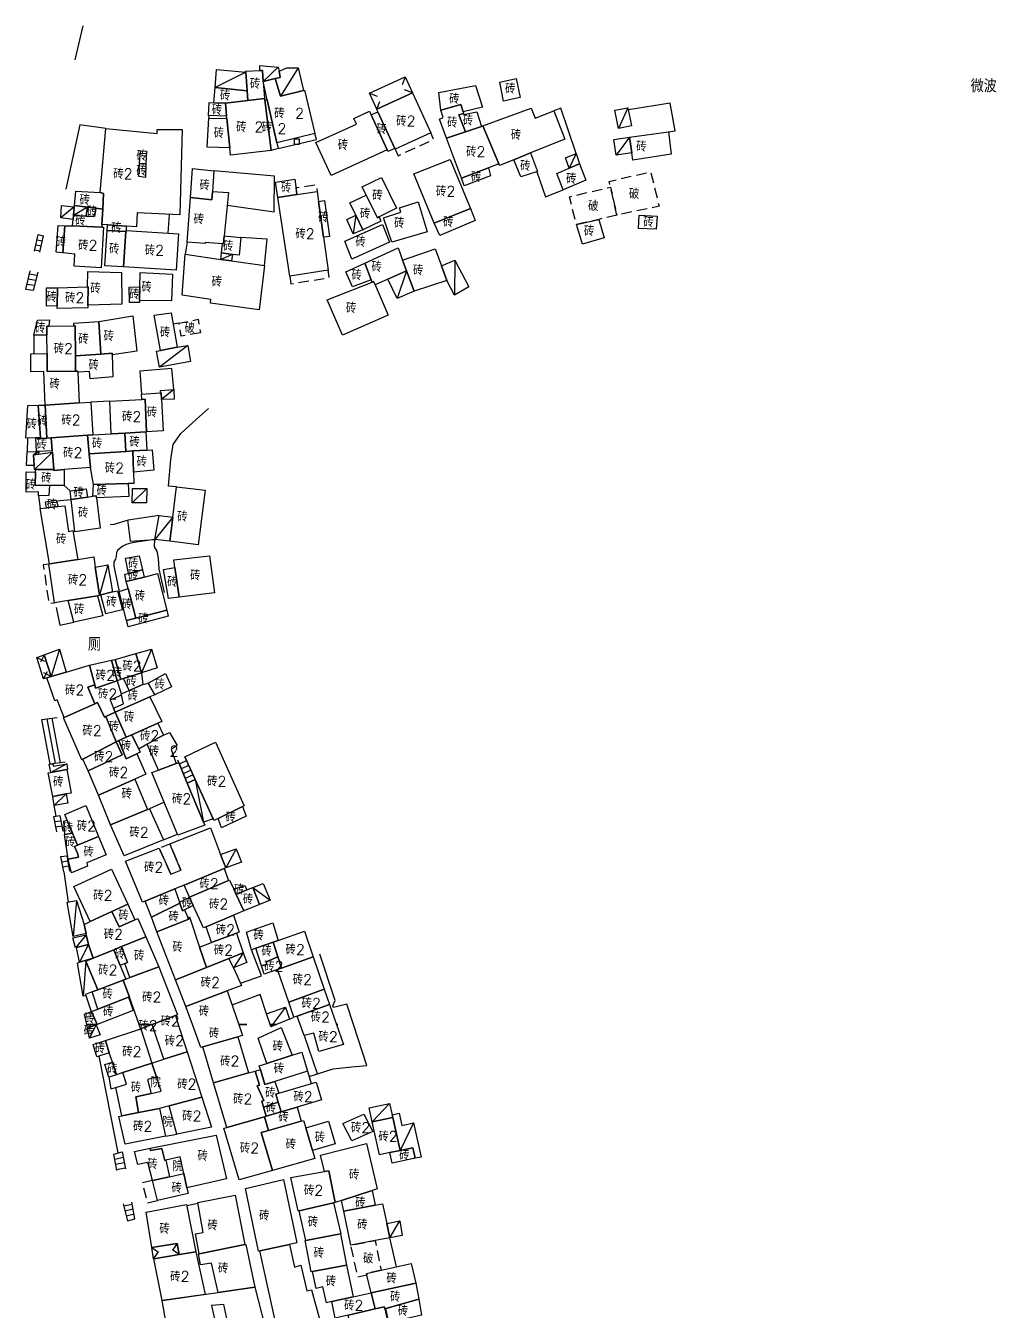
# Model space of a CAD drawing. Header units: millimetres. Extents: x 51 to 1261, y 60 to 1114.
# Drawn here: x 435.1 to 621.7, y 471.4 to 718.5 of the extents above; entities that cross this region are included whole.
import ezdxf

# ---------------------------------------------------------------- set-up
doc = ezdxf.new("R2010")
doc.units = ezdxf.units.MM
doc.linetypes.add('X5', pattern=[3, 2, -1])
doc.layers.add('JMD', color=6, linetype='Continuous')
doc.layers.get('0').off()
doc.styles.add('HZ', font='rs.shx', dxfattribs={"width": 0.8, "bigfont": 'hztxt.shx'})
doc.linetypes.add('443', pattern='A,9.4,[169,AAA.SHX,S=1,R=0,X=0,Y=0.15],0.6', length=10)

# ---------------------------------------------------------------- blocks, each defined once
blk = doc.blocks.new('gc291')
blk.add_lwpolyline([(-0.5, -0.5), (0.5, -0.5), (0.5, 0.5), (-0.5, 0.5), (-0.5, -0.5)])

msp = doc.modelspace()

# ---------------------------------------------------------------- linework, layer by layer
at = {"layer": 'JMD', "color": 6, "linetype": '443', "flags": 128}
for points in [[(444.6, 711.93), (446.12, 718.49)], [(540.94, 693.93), (538.01, 702.66), (536.63, 702.13)], [(558.68, 698.07), (560, 698.25), (559.04, 703.57), (550.99, 702.29)], [(450.5, 698.76), (445.5, 699.44), (442.8, 687.1)], [(470.28, 701.24), (470.29, 700.72)], [(473.87, 684.02), (482.9, 682.74), (482.93, 689.56), (471.28, 690.58)], [(533.36, 690.37), (535.06, 685.62), (538.46, 686.97)], [(462.66, 682.21), (462.44, 678.61)], [(480.99, 672.39), (481.52, 677.48), (476.47, 677.79)], [(466.12, 676.86), (465.75, 674.55)], [(464.57, 661.33), (463.45, 661.1)], [(436.66, 659.01), (436.68, 655.45)], [(463.57, 648.58), (463.17, 652.63), (457.03, 652.08), (457.38, 647.66)], [(451.26, 646.29), (447.61, 646.14)], [(464.13, 629.88), (462.59, 629.98), (462.99, 635.13), (463.43, 637.99), (464.94, 640.1), (467.96, 642.89), (470.27, 644.92)], [(435.46, 639.22), (435.4, 636.57)], [(437.58, 628.12), (437.91, 625.72)], [(442.51, 630.09), (443.63, 629.11)], [(441.03, 627.14), (443.83, 627.41)], [(460.79, 624.35), (454.82, 623.44), (452.05, 622.63), (451.37, 622.54)], [(454.67, 623.51), (455.2, 619.42), (459.96, 619.75)], [(459.96, 619.75), (456.36, 619.2), (455.31, 619.02), (454.41, 618.76), (453.75, 618.47), (453.24, 618.08), (452.78, 617.59), (452.56, 617.2), (452.47, 616.49), (452.34, 615.94), (452.05, 615.46), (452.05, 614.65), (452.27, 613.72), (453.05, 609.75)], [(461.78, 609.56), (460.74, 614.01), (460.61, 616.16), (460.35, 617.51), (459.84, 618.32), (459.96, 619.75)], [(440.99, 606.67), (441.67, 603.24), (444.36, 603.87)], [(440.94, 566.54), (440.57, 568.58)], [(461.59, 569.17), (458.92, 567.97)], [(461.58, 561.98), (464.29, 563.07)], [(443.82, 556.04), (443.54, 556)], [(442.41, 555.83), (443.24, 550.04)], [(480.42, 535.86), (478.53, 540.89)], [(498.12, 526.5), (496.83, 530.43), (494.32, 529.77), (494.17, 530.1), (494.58, 531.13), (491.68, 540.04)], [(476.42, 534.44), (480.42, 535.86)], [(481.43, 528.58), (480.16, 532.3), (474.73, 530.25)], [(485.81, 527.55), (486.69, 527.9)], [(489.59, 516.52), (494.25, 518), (497.8, 518.34), (500.72, 518.63), (498.12, 526.5)], [(489.59, 516.52), (494.25, 518), (497.8, 518.34), (500.72, 518.63), (498.12, 526.5)], [(488.63, 524.38), (491.12, 517.11)], [(452.85, 501.81), (449.22, 520.45)], [(489.28, 517.56), (489.99, 515.15)], [(451.09, 516.39), (451.5, 514.12), (452.42, 514.38)], [(461.99, 505.07), (464.14, 505.46)], [(468.23, 492.09), (466.1, 491.67)], [(506.39, 479.92), (505.13, 485.52)]]:
    msp.add_lwpolyline(points, dxfattribs=at)
at = {"layer": 'JMD', "color": 6, "linetype": 'Continuous', "flags": 128}
for points in [[(477.4, 709.55), (477.67, 705.98), (471.53, 706.59), (471.82, 710.1)], [(480.79, 707.75), (481.03, 704.49), (477.81, 704.11), (477.67, 705.98), (477.4, 709.55), (477.38, 709.77), (480.11, 709.88), (480.62, 709.9)], [(483.82, 709.74), (484.05, 708.55), (483.08, 708.31), (480.79, 707.75), (480.79, 707.75), (480.62, 709.9), (480.11, 709.88), (480.13, 710.86), (483.67, 710.52)], [(488.53, 706.04), (484.07, 704.94), (483.08, 708.31), (484.05, 708.55), (483.82, 709.74), (485.32, 710.36), (487.5, 710.36)], [(488.53, 706.04), (488.73, 706.09), (490.71, 697.79), (483.39, 695.98), (481.56, 704.27), (480.79, 707.75), (483.08, 708.31), (484.07, 704.94)], [(519.21, 701.92), (518.75, 703.36), (514.94, 702.28), (514.53, 705.66), (521.6, 706.99), (522.92, 702.86)], [(530.2, 704.69), (527.01, 704.01), (526.25, 707.63), (529.44, 708.31)], [(477.67, 705.98), (477.81, 704.11), (473.49, 703.6), (471.3, 703.69), (471.53, 706.59)], [(481.07, 704.21), (482.29, 694.5), (474.5, 693.58), (474.35, 695.03), (473.79, 700.63), (473.74, 701.09), (473.49, 703.6), (477.81, 704.11), (481.03, 704.49)], [(483.39, 695.98), (483.64, 694.86), (482.29, 694.5), (481.07, 704.21), (481.56, 704.27)], [(506.06, 694.9), (502.83, 701.94), (502.61, 702.43), (509.47, 705.57), (512.98, 697.92), (506.12, 694.78)], [(471.3, 703.69), (473.49, 703.6), (473.74, 701.09), (470.28, 701.24), (470.41, 703.73)], [(501.53, 701.35), (504.61, 694.63), (493.81, 689.68), (490.91, 696.02), (498.68, 699.58), (498.18, 700.67), (501.21, 702.06)], [(506.06, 694.9), (504.76, 694.3), (504.61, 694.63), (501.53, 701.35), (502.83, 701.94)], [(519.21, 701.92), (519.3, 701.64), (518.42, 701.36), (519.69, 698.1), (516.03, 696.88), (514.68, 700.54), (515.4, 700.85), (514.94, 702.28), (518.75, 703.36)], [(522.73, 699.12), (519.69, 698.1), (518.42, 701.36), (519.3, 701.64), (519.38, 701.39), (521.88, 701.94)], [(532.18, 694.04), (528.95, 692.73), (526.23, 691.63), (526.1, 691.94), (523.01, 699.22), (532.3, 702.61), (533.09, 700.72), (536.63, 702.13), (538.77, 696.71)], [(551.62, 699.21), (549.11, 698.71), (548.39, 702.23), (550.9, 702.73)], [(473.79, 700.63), (474.35, 695.03), (470.01, 695.17), (470.29, 700.72)], [(450.5, 698.76), (460.35, 697.74), (460.37, 698.53), (465.17, 698.55), (464.74, 682.11), (456.56, 682.52), (456.38, 679.85), (454.44, 679.97), (450.85, 680.19), (449.74, 680.26), (449.91, 683.22), (450.09, 686.26), (449.42, 686.41)], [(526.1, 691.94), (524.12, 691.19), (518.88, 689.21), (516.03, 696.88), (519.69, 698.1), (522.73, 699.12), (523, 699.21)], [(551.63, 694.04), (548.62, 693.62), (548.19, 696.63), (551.19, 697.04)], [(551.63, 694.04), (551.19, 697.04), (558.68, 698.07), (559.19, 693.8), (551.83, 692.62)], [(458.23, 691.93), (457.01, 691.97), (457.18, 694.42), (458.32, 694.38)], [(458.23, 691.93), (458.13, 689.33), (456.83, 689.49), (457.01, 691.97)], [(520.64, 683.37), (513.67, 680.55), (509.75, 689.99), (516.7, 692.76)], [(528.95, 692.73), (532.18, 694.04), (533.52, 690.47), (530.32, 689.46)], [(539.59, 691.08), (541.61, 691.94), (542.81, 688.83), (538.46, 686.97), (537.26, 690.09)], [(541.61, 691.94), (539.59, 691.08), (538.92, 693.07), (540.94, 693.93)], [(470.99, 686.64), (470.88, 685), (466.78, 685.46), (467.19, 691.05), (471.28, 690.58)], [(518.88, 689.21), (524.12, 691.19), (524.47, 689.6), (519.43, 687.73)], [(487.27, 686.03), (483.57, 685.45), (483.12, 688.4), (486.88, 688.99)], [(503.1, 681.72), (502.72, 681.53), (500.55, 685.91), (499.77, 687.49), (503.51, 689.31), (506.4, 683.4)], [(449.42, 686.41), (450.09, 686.26), (449.91, 683.22), (448.57, 683.39), (446.99, 683.58), (444.48, 683.9), (444.76, 686.66)], [(473.29, 678.1), (473.14, 676.57), (472.94, 676.59), (469.64, 676.82), (469.62, 676.62), (466.12, 676.86), (466.78, 685.46), (470.88, 685), (470.99, 686.64), (474.11, 686.41)], [(491.4, 684.72), (492.36, 677.84), (493.24, 671.53), (485.87, 670.36), (483.57, 685.45), (487.27, 686.03), (491.13, 686.65)], [(492.36, 677.84), (491.4, 684.72), (492.55, 684.87), (493.49, 677.99)], [(503.1, 681.72), (503.42, 680.92), (499.92, 679.27), (498.58, 682.07), (497.46, 684.43), (500.55, 685.91), (502.72, 681.53)], [(512.3, 678.88), (505.49, 676.87), (503.88, 681.54), (507.25, 682.67), (507.01, 683.5), (510.6, 684.63)], [(444.45, 683.66), (444.28, 682.01), (444.2, 681.23), (441.84, 681.56), (441.97, 683.91)], [(449.91, 683.22), (449.74, 680.26), (449.71, 679.76), (444.07, 679.99), (444.2, 681.23), (444.28, 682.01), (446.74, 681.9), (448.33, 681.82), (448.57, 683.39)], [(446.99, 683.58), (446.74, 681.9), (444.28, 682.01), (444.45, 683.66), (444.48, 683.9)], [(448.57, 683.39), (448.33, 681.82), (446.74, 681.9), (446.99, 683.58)], [(499.92, 679.27), (498.1, 678.48), (496.88, 681.21), (498.58, 682.07)], [(513.67, 680.55), (520.64, 683.37), (521.54, 681.03), (514.74, 678.15)], [(556.5, 681.91), (556.36, 679.4), (552.95, 679.53), (553.09, 682.04)], [(442.6, 680.05), (442.27, 674.81), (440.99, 674.95), (441.36, 680.1)], [(444.07, 679.99), (449.71, 679.76), (450.06, 679.74), (449.59, 671.96), (444.39, 672.24), (444.55, 674.58), (442.27, 674.81), (442.6, 680.05)], [(454.44, 679.97), (454.39, 679.15), (454.37, 678.92), (450.78, 679.14), (450.85, 680.19)], [(505.07, 676.88), (497.81, 673.64), (496.47, 677.05), (503.73, 680.29)], [(541.01, 680.25), (545.28, 681.26), (546.33, 677.69), (542.17, 676.5)], [(454.37, 678.92), (453.92, 672.11), (450.33, 672.32), (450.78, 679.14)], [(453.92, 672.11), (454.37, 678.92), (454.39, 679.15), (464.51, 678.47), (464.04, 671.49)], [(474.87, 674.53), (472.77, 674.8), (472.94, 676.59), (473.14, 676.57), (473.29, 678.1), (476.47, 677.79), (476.14, 674.38)], [(474.87, 674.53), (474.66, 673.29), (472.65, 673.57), (472.77, 674.8)], [(507.58, 673.42), (508.33, 671.39), (502.28, 668.66), (501.99, 669.3), (501.72, 669.19), (501.55, 669.62), (500.33, 672.83), (506.71, 675.76)], [(515.05, 672.32), (516.06, 669.51), (509.79, 667.46), (508.33, 671.39), (507.58, 673.42), (513.87, 675.6)], [(472.65, 673.57), (474.66, 673.29), (480.99, 672.39), (480, 663.88), (470.61, 665.18), (470.7, 665.84), (465.16, 666.7), (465.75, 674.55)], [(501.55, 669.62), (497.92, 668.27), (496.68, 671.16), (500.33, 672.83)], [(516.06, 669.51), (515.05, 672.32), (517.64, 673.41), (520.31, 668.27), (517.53, 666.68)], [(447.07, 664.79), (447.12, 668.28), (446.99, 668.28), (447.07, 671.23), (453.53, 671.07), (453.61, 664.95)], [(456.98, 665.7), (457.04, 668.3), (457.1, 671.03), (463.35, 670.72), (463.16, 665.61)], [(509.79, 667.46), (506.51, 666.08), (504.76, 669.78), (508.33, 671.39)], [(441.14, 664.64), (439.07, 664.58), (439.13, 668.08), (441.2, 668.13)], [(447.07, 664.79), (447.06, 664.28), (441.14, 664.13), (441.14, 664.64), (441.2, 668.13), (446.99, 668.28), (447.12, 668.28)], [(456.98, 665.7), (456.97, 665.31), (455.03, 665.27), (454.97, 668.21), (457.04, 668.3)], [(502.28, 668.66), (504.81, 662.88), (496.03, 658.99), (493.08, 665.82), (501.72, 669.19), (501.99, 669.3)], [(451.74, 655.22), (451.73, 655.53), (449.57, 655.38), (449.16, 661.64), (455.67, 662.72), (456.44, 655.93)], [(464.24, 656.67), (460.99, 656.09), (459.78, 662.85), (463.05, 663.33)], [(439.56, 660.75), (439.17, 660.75), (439.18, 658.99), (436.66, 659.01), (437.34, 661.87), (439.69, 661.96)], [(444.67, 655.03), (444.69, 652.1), (439.21, 652.04), (439.2, 655.5), (439.18, 658.99), (439.17, 660.75), (439.56, 660.75), (444.36, 660.81), (444.64, 660.81)], [(449.57, 655.38), (444.67, 655.03), (444.64, 660.81), (444.36, 660.81), (444.36, 661.3), (449.16, 661.64)], [(444.69, 652.1), (445.09, 652.1), (445.1, 651.88), (445.36, 645.99), (438.86, 645.53), (438.6, 652.02), (436.11, 651.97), (436.06, 655.44), (439.2, 655.5), (439.21, 652.04)], [(451.74, 655.22), (451.86, 651), (447.51, 650.63), (447.35, 652.03), (445.1, 651.88), (445.09, 652.1), (444.69, 652.1), (444.67, 655.03), (449.57, 655.38), (451.73, 655.53)], [(460.99, 656.09), (464.24, 656.67), (466.29, 657.04), (466.82, 653.96), (460.81, 652.88), (460.28, 655.96)], [(461.22, 646.64), (461.56, 640.62), (458.35, 640.44), (458.09, 646.71), (457.43, 646.67), (457.38, 647.66), (461.01, 647.91), (461.14, 647.92)], [(461.22, 646.64), (461.14, 647.92), (461.01, 647.91), (460.99, 648.36), (463.57, 648.58), (463.66, 646.72)], [(437.95, 639.3), (437.04, 639.27), (435.14, 639.21), (435.51, 645.48), (437.53, 645.53)], [(439.14, 639.22), (437.96, 639.14), (437.95, 639.3), (437.53, 645.53), (438.86, 645.53)], [(447.98, 639.85), (446.99, 639.78), (440.01, 639.29), (439.14, 639.22), (438.86, 645.53), (445.36, 645.99), (447.61, 646.14)], [(458.35, 640.44), (458.18, 640.43), (454.17, 640.18), (451.53, 640.02), (451.26, 646.29), (457.43, 646.67), (458.09, 646.71)], [(454.35, 636.66), (447.3, 636.2), (446.99, 639.78), (447.98, 639.85), (451.53, 640.02), (454.17, 640.18)], [(458.4, 636.92), (455.68, 636.75), (454.35, 636.66), (454.17, 640.18), (458.18, 640.43)], [(439.14, 639.22), (440.01, 639.29), (440.21, 636.76), (437.6, 636.66), (437.2, 636.64), (437.04, 639.27), (437.95, 639.3), (437.96, 639.14)], [(447.3, 636.2), (447.53, 633.59), (442.49, 633.17), (440.51, 633), (440.49, 633.16), (440.23, 636.51), (440.21, 636.76), (440.01, 639.29), (446.99, 639.78)], [(437.57, 636.12), (436.61, 635.98), (436.76, 633.96), (435.25, 633.96), (435.4, 636.57), (437.2, 636.64), (437.6, 636.66)], [(440.49, 633.16), (437.01, 633.16), (436.81, 633.16), (436.76, 633.96), (436.61, 635.98), (437.57, 636.12), (440.23, 636.51)], [(455.83, 632.68), (455.9, 630.5), (454.81, 630.47), (448.12, 630.27), (447.53, 633.59), (447.3, 636.2), (454.35, 636.66), (455.68, 636.75)], [(455.83, 632.68), (455.68, 636.75), (458.4, 636.92), (459.45, 636.99), (459.71, 633.08)], [(436.99, 632.7), (436.92, 630.17), (439.65, 630.13), (439.57, 628.21), (437.58, 628.12), (437.58, 628.88), (435.17, 628.83), (435.16, 632.75)], [(439.65, 630.13), (436.92, 630.17), (436.99, 632.7), (437.01, 633.16), (440.49, 633.16), (440.51, 633), (442.49, 633.17), (442.51, 630.09)], [(448.73, 627.76), (448.68, 628.14), (448.03, 628.04), (448.12, 630.27), (454.81, 630.47), (454.91, 628.02)], [(447.01, 627.89), (443.83, 627.41), (443.63, 629.11), (446.72, 629.44)], [(448.73, 627.76), (449.43, 621.92), (444.58, 621.18), (443.83, 627.41), (447.01, 627.89), (448.03, 628.04), (448.68, 628.14)], [(458.32, 626.79), (455.55, 626.79), (455.62, 629.54), (458.39, 629.54)], [(462.79, 619.4), (463.38, 624.05), (464.13, 629.88), (469.6, 629.19), (468.25, 618.71)], [(445.14, 615.89), (439.7, 615.04), (437.91, 625.72), (439.11, 625.84), (441.37, 626.08), (442.6, 626.21), (443.33, 621.26), (444.19, 621.44)], [(441.37, 626.08), (439.11, 625.84), (438.94, 627), (440.97, 627.29)], [(463.38, 624.05), (462.79, 619.4), (459.96, 619.75), (460.79, 624.35)], [(448.48, 614.43), (449.27, 609.03), (449.28, 608.94), (448.89, 608.88), (443.29, 607.99), (440.64, 607.58), (439.57, 615.01), (439.7, 615.04), (445.14, 615.89), (448.2, 616.37)], [(457.55, 613.9), (454.88, 613.22), (454.27, 616.12), (456.94, 616.58)], [(464.58, 608.62), (463.77, 614.32), (463.56, 615.79), (470.42, 616.58), (471.43, 609.47)], [(451.8, 609.66), (449.54, 609.1), (449.27, 609.03), (448.48, 614.43), (450.91, 614.86)], [(457.85, 612.51), (454.45, 611.65), (454.16, 613.04), (454.88, 613.22), (457.55, 613.9)], [(462.23, 606.15), (456.26, 604.63), (454.79, 610.34), (454.45, 611.65), (457.85, 612.51), (460.44, 613.17)], [(464.58, 608.62), (462.58, 608.37), (461.62, 613.96), (463.77, 614.32)], [(443.29, 607.99), (448.89, 608.88), (449.93, 605.07), (444.36, 603.87)], [(449.54, 609.1), (451.8, 609.66), (452.76, 609.89), (453.7, 606.22), (450.49, 605.43)], [(456.26, 604.63), (454.5, 604.19), (453.05, 609.75), (454.79, 610.34)], [(454.5, 604.19), (456.26, 604.63), (462.23, 606.15), (462.5, 605), (454.83, 602.93)], [(442.89, 594.23), (439.99, 593.37), (438.67, 597.58), (441.61, 598.62)], [(457.37, 594.1), (456.29, 597.8), (459.28, 598.63), (460.38, 595.05)], [(448.37, 591.8), (447.08, 591.37), (448.37, 588.13), (442.51, 585.5), (441.15, 588.89), (440.71, 588.72), (439.16, 593.13), (439.99, 593.37), (442.89, 594.23), (447.38, 595.56)], [(452.69, 592.56), (448.53, 591.17), (448.37, 591.8), (447.38, 595.56), (451.58, 596.53)], [(453.42, 592.84), (452.69, 592.56), (451.58, 596.53), (452.3, 596.69)], [(457.37, 594.1), (453.92, 593), (453.42, 592.84), (452.3, 596.69), (456.29, 597.8)], [(457.6, 591.84), (454.97, 590.73), (453.92, 593), (457.37, 594.1)], [(459.94, 589.87), (458.62, 592.13), (461.99, 593.96), (463.16, 591.38)], [(453.43, 590.08), (453.52, 589.78), (451.32, 588.85), (452, 587.28), (452.31, 586.57), (450.54, 585.7), (450.27, 585.56), (448.91, 588.37), (448.37, 588.13), (447.08, 591.37), (448.37, 591.8), (448.53, 591.17), (452.69, 592.56)], [(459.94, 589.87), (458.99, 589.46), (452.31, 586.57), (452, 587.28), (453.91, 588.12), (453.52, 589.78), (453.43, 590.08), (454.97, 590.73), (457.6, 591.84), (458.62, 592.13)], [(450.54, 585.7), (452.49, 580.86), (446.1, 577.5), (445.9, 577.39), (442.4, 585.45), (442.51, 585.5), (448.37, 588.13), (448.91, 588.37), (450.27, 585.56)], [(460.5, 584.42), (455.49, 582.2), (454.43, 581.73), (452.31, 586.57), (458.99, 589.46), (461.28, 584.76)], [(454.43, 581.73), (453, 581.1), (452.49, 580.86), (450.54, 585.7), (452.31, 586.57)], [(461.58, 582.09), (461.07, 581.87), (458.47, 580.37), (456.85, 579.44), (455.49, 582.2), (460.5, 584.42)], [(447.14, 575.24), (446.1, 577.5), (452.49, 580.86), (453.68, 578.32)], [(456.45, 578.55), (458.21, 574.61), (456.09, 573.68), (449.07, 570.56), (447.14, 575.24), (453.68, 578.32), (452.49, 580.86), (453, 581.1), (454.41, 577.6)], [(456.85, 579.44), (457.14, 578.87), (456.45, 578.55), (454.41, 577.6), (453, 581.1), (454.43, 581.73), (455.49, 582.2)], [(464.02, 576.66), (460.63, 575.42), (458.47, 580.37), (461.07, 581.87), (461.58, 582.09), (462.77, 582.61), (464.22, 580.13), (463.06, 579.34)], [(476.82, 568.41), (472.08, 566.12), (471.27, 565.74), (471.15, 566.01), (467.71, 573.59), (465.73, 577.97), (471.59, 580.79), (477.13, 568.55)], [(442.98, 575.52), (439.92, 574.96), (439.63, 576.52), (440.35, 576.61), (440.46, 576.17), (443.04, 576.61), (443.17, 575.55)], [(466.17, 572.89), (469.28, 565.38), (469.52, 564.81), (464.35, 562.92), (459.36, 574.96), (460.63, 575.42), (464.02, 576.66), (464.52, 576.85)], [(442.91, 570.83), (440.3, 570.36), (439.45, 574.88), (439.92, 574.96), (442.98, 575.52), (443.83, 571)], [(458.51, 567.81), (451.4, 564.89), (449.07, 570.56), (456.09, 573.68)], [(471.15, 566.01), (469.28, 565.38), (466.17, 572.89), (467.71, 573.59)], [(440.3, 570.36), (442.91, 570.83), (443.18, 569.05), (440.57, 568.58)], [(449.09, 562.66), (445.05, 560.98), (444.09, 563.3), (443.06, 565.8), (442.61, 566.9), (446.65, 568.58)], [(472.08, 566.12), (476.82, 568.41), (477.5, 566.57), (472.75, 564.29)], [(451.4, 564.89), (458.51, 567.81), (458.92, 567.97), (461.57, 562.01), (454.06, 558.93)], [(444.09, 563.3), (442.63, 563.02), (442.44, 565.57), (443.06, 565.8)], [(472.57, 559.19), (473.57, 556.59), (473.27, 556.47), (465.58, 553.31), (463.75, 552.56), (458.07, 550.23), (457.58, 550.02), (454.3, 557.89), (460.77, 560.43), (463.02, 555.42), (464.92, 556.17), (462.82, 561.24), (470.62, 564.3)], [(445.05, 560.98), (444.49, 560.75), (445.08, 559.41), (445.26, 558.66), (443.25, 558.27), (442.53, 563), (442.63, 563.02), (444.09, 563.3)], [(443.25, 558.27), (445.26, 558.66), (445.08, 559.41), (444.49, 560.75), (445.05, 560.98), (449.09, 562.66), (450.56, 559.11), (446.83, 557.6), (447, 556.92), (443.92, 555.68)], [(473.57, 556.59), (472.57, 559.19), (475.57, 560.28), (476.57, 557.68)], [(454.71, 549.63), (451.66, 548.22), (447.49, 546.31), (444.37, 553.02), (451.59, 556.36)], [(474.12, 554.16), (466.57, 550.96), (465.58, 553.31), (473.27, 556.47)], [(475.1, 552.49), (475.55, 551.52), (477.02, 548.34), (475.07, 547.51), (469.81, 545.28), (469.3, 545.07), (467.31, 549.36), (466.58, 550.94), (466.57, 550.96), (474.12, 554.16), (474.29, 554.24)], [(480.07, 549.6), (478.76, 552.84), (480.78, 553.64), (482.09, 550.39)], [(464.66, 550), (464.72, 549.82), (459.27, 547.12), (458.07, 550.23), (463.75, 552.56)], [(477.62, 552.37), (475.55, 551.52), (475.1, 552.49), (477.23, 553.23)], [(480.07, 549.6), (477.02, 548.34), (475.55, 551.52), (477.62, 552.37), (478.76, 552.84)], [(446.33, 545.73), (446.72, 543.98), (444.22, 543.45), (443.07, 550.01), (444.85, 550.36)], [(456.1, 546.65), (453.05, 545.3), (451.66, 548.22), (454.71, 549.63)], [(465.65, 548.57), (466.31, 547.09), (466.45, 546.78), (460.34, 544.35), (459.27, 547.12), (464.72, 549.82), (465.24, 548.37)], [(467.31, 549.36), (465.65, 548.57), (465.24, 548.37), (464.72, 549.82), (464.66, 550), (466.58, 550.94)], [(456.1, 546.65), (456.66, 546.9), (458.19, 543.38), (453.51, 541.47), (452.03, 540.86), (448.09, 539.25), (447.18, 541.86), (446.76, 543.77), (446.72, 543.98), (446.33, 545.73), (447.49, 546.31), (451.66, 548.22), (453.05, 545.3)], [(468.55, 541.4), (469.85, 537.48), (463.91, 535.1), (460.34, 544.35), (466.45, 546.78), (466.31, 547.09), (466.62, 547.23)], [(475.61, 544.05), (470.85, 542.26), (469.81, 545.28), (475.07, 547.51), (476.18, 544.26)], [(447.18, 541.86), (444.85, 541.32), (444.65, 541.27), (444.17, 543.17), (446.76, 543.77)], [(476.94, 540.31), (474.18, 539.21), (469.85, 537.48), (468.55, 541.4), (470.85, 542.26), (475.61, 544.05)], [(483.63, 542.68), (482.66, 542.34), (479.37, 541.18), (478.53, 540.89), (477.53, 544.27), (482.63, 546.06)], [(490.35, 539.52), (484.3, 537.36), (483.6, 539.5), (482.66, 542.34), (483.63, 542.68), (488.72, 544.47)], [(448.09, 539.25), (445.47, 538.48), (444.85, 541.32), (447.18, 541.86)], [(454.15, 538.21), (453.27, 537.82), (452.03, 540.86), (453.51, 541.47), (454.65, 538.43)], [(460.69, 537.62), (455.13, 535.51), (454.15, 538.21), (454.65, 538.43), (453.51, 541.47), (458.19, 543.38)], [(483.6, 539.5), (481.35, 538.57), (481.5, 538.12), (480.45, 537.76), (479.37, 541.18), (482.66, 542.34)], [(448.94, 533.15), (447.91, 532.76), (446.6, 532.26), (446.69, 531.99), (446.15, 531.94), (445.05, 538.28), (445.47, 538.48), (448.09, 539.25), (446.66, 538.67)], [(453.27, 537.82), (454.34, 535.2), (453.86, 535.02), (448.94, 533.15), (446.66, 538.67), (448.09, 539.25), (452.03, 540.86)], [(475.04, 537.38), (476.62, 534.02), (473.83, 532.97), (465.88, 529.98), (463.91, 535.1), (469.85, 537.48), (474.18, 539.21)], [(475.04, 537.38), (474.18, 539.21), (476.94, 540.31), (477.62, 538.41)], [(484.3, 537.36), (483.52, 537.08), (480.95, 536.17), (480.45, 537.76), (481.5, 538.12), (481.35, 538.57), (483.6, 539.5)], [(492.52, 533.27), (485.68, 530.83), (483.52, 537.08), (484.3, 537.36), (490.35, 539.52)], [(463.88, 528.23), (459.41, 526.5), (456.95, 526.5), (455.04, 531.79), (453.86, 535.02), (454.34, 535.2), (455.13, 535.51), (460.69, 537.62), (464.31, 528.39)], [(455.04, 531.79), (454.89, 531.74), (448.99, 529.48), (447.91, 532.76), (448.94, 533.15), (453.86, 535.02)], [(448.83, 526.51), (447.74, 529.01), (448.99, 529.48), (454.89, 531.74), (455.74, 529.23)], [(475.9, 524.13), (469.17, 522.21), (468.79, 522.1), (467.17, 526.5), (465.88, 529.98), (473.83, 532.97), (476.08, 526.5), (477.62, 526.5), (476.08, 526.5), (476.81, 524.39)], [(493.54, 530.34), (487.33, 528.13), (486.69, 527.9), (485.68, 530.83), (492.52, 533.27)], [(448.83, 526.51), (448.79, 526.5), (446.83, 526.5), (446.41, 528.5), (447.74, 529.01)], [(483.35, 526.5), (482.09, 526.5), (481.43, 528.58), (485.08, 529.83), (485.81, 527.55)], [(487.33, 528.13), (493.54, 530.34), (494.89, 526.5), (495.14, 526.5), (494.89, 526.5), (496.23, 522.66), (491.44, 521.34), (490.51, 524.86), (488.62, 524.38), (487.89, 526.5)], [(448.79, 526.5), (448.67, 526.45), (446.98, 525.81), (446.83, 526.5)], [(446.98, 525.81), (448.67, 526.45), (449.41, 524.52), (447.39, 523.91)], [(457.26, 525.66), (456.95, 526.5), (459.41, 526.5)], [(466.13, 521.26), (461.68, 519.82), (459.41, 526.5), (463.88, 528.23), (464.44, 526.5), (464.56, 526.5), (464.44, 526.5), (466.13, 521.26)], [(482.09, 526.5), (483.35, 526.5), (482.24, 526.03)], [(459.38, 519.08), (453.76, 517.26), (452.54, 516.86), (451.77, 519.27), (451.18, 521.08), (450.42, 523.45), (457.26, 525.66)], [(477.95, 517.19), (471.22, 515.27), (469.17, 522.21), (475.9, 524.13)], [(486.37, 520.59), (481.44, 519.03), (479.82, 523.91), (484.22, 525.9)], [(451.18, 521.08), (448.81, 520.31), (448.05, 522.68), (450.42, 523.45)], [(452.54, 516.86), (451.09, 516.39), (450.32, 518.8), (451.77, 519.27)], [(460.24, 516.39), (458.55, 515.94), (459.22, 513.25), (456.27, 512.6), (456.79, 509.58), (453.6, 508.94), (452.42, 514.38), (454.47, 515.06), (453.76, 517.26), (459.38, 519.08)], [(468.95, 512.51), (462.69, 510.88), (460.8, 510.38), (456.79, 509.58), (456.27, 512.6), (459.22, 513.25), (461.12, 513.67), (460.24, 516.39), (459.38, 519.08), (461.68, 519.82), (466.13, 521.26)], [(483.01, 515.57), (481.1, 514.96), (480.22, 517.83), (479.99, 518.56), (481.44, 519.03), (486.37, 520.59), (488.17, 521.17), (489.28, 517.56)], [(480.84, 510.61), (481.35, 508.88), (480.99, 508.78), (473.75, 506.72), (471.22, 515.27), (477.95, 517.19), (479.25, 517.56), (480.06, 514.84), (479.63, 514.72), (480.92, 511.93), (480.49, 511.8)], [(483.01, 515.57), (483.79, 513.31), (483.19, 513.13), (483.68, 511.57), (480.84, 510.61), (480.49, 511.8), (480.92, 511.93), (479.63, 514.72), (480.06, 514.84), (479.25, 517.56), (480.22, 517.83), (481.1, 514.96)], [(487.28, 510.64), (484.25, 509.75), (483.68, 511.57), (483.19, 513.13), (483.79, 513.31), (490.94, 515.43), (492, 512.04)], [(462.69, 510.88), (468.95, 512.51), (470.8, 506.77), (464.14, 505.46)], [(484.25, 509.75), (481.35, 508.88), (480.84, 510.61), (483.68, 511.57)], [(453.6, 508.94), (456.79, 509.58), (460.8, 510.38), (461.99, 505.07), (454.2, 503.51), (453.02, 508.82)], [(488.08, 507.95), (481.77, 506.15), (480.99, 508.78), (481.35, 508.88), (484.25, 509.75), (487.28, 510.64)], [(501.85, 505.96), (497.83, 504.12), (496.11, 507.46), (500.13, 509.3)], [(505.56, 509.17), (505.68, 508.64), (501.72, 507.82), (501.12, 510.52), (505.08, 511.34)], [(509.97, 500.79), (509.53, 502.8), (507.09, 502.3), (505.68, 508.64), (505.56, 509.17), (506.91, 509.45), (507.43, 507.12), (509.69, 507.59), (511.15, 501.03)], [(481.77, 506.15), (480.4, 505.76), (482.56, 498.44), (476.16, 496.64), (473.23, 506.57), (473.75, 506.72), (480.99, 508.78)], [(488.95, 506.64), (490.23, 502.29), (490.69, 500.76), (482.56, 498.44), (480.4, 505.76), (481.77, 506.15), (488.08, 507.95), (488.53, 508.08)], [(490.23, 502.29), (488.95, 506.64), (493.35, 507.9), (494.63, 503.54)], [(507.09, 502.3), (505.09, 501.88), (503.13, 501.48), (501.72, 507.82), (505.68, 508.64)], [(466.09, 495.11), (465.5, 497.86), (464.81, 501.04), (462.07, 500.43), (461.83, 500.37), (461.26, 502.69), (459.13, 502.29), (459.05, 502.72), (471.72, 505.24), (473.71, 496.83)], [(462.07, 500.43), (462.76, 497.24), (459.48, 496.51), (458.56, 500), (456.66, 499.57), (456.02, 502.12), (459.05, 502.72), (459.13, 502.29), (461.26, 502.69), (461.83, 500.37)], [(501.7, 494.61), (495.81, 492.7), (494.61, 492.31), (493.4, 498.4), (492.59, 498.25), (491.81, 501.4), (500.65, 503.62), (502.68, 494.93)], [(509.97, 500.79), (505.54, 499.87), (505.09, 501.88), (507.09, 502.3), (509.53, 502.8)], [(466.09, 495.11), (466.33, 494.01), (460.44, 492.68), (459.48, 496.51), (462.76, 497.24), (465.5, 497.86)], [(485.85, 484.21), (480.13, 483.02), (479.89, 482.97), (477.39, 495.01), (484.69, 496.74), (487.26, 484.51)], [(494.61, 492.31), (494.31, 492.24), (487.66, 490.72), (487.48, 490.68), (486.07, 497.07), (492.59, 498.25), (493.4, 498.4)], [(502.31, 491.76), (496.26, 490.6), (495.81, 492.7), (501.7, 494.61)], [(467.81, 482.79), (464.63, 482.28), (464.22, 484.44), (459.35, 483.66), (458.25, 490.43), (466.05, 491.91)], [(477.22, 484.21), (468.46, 482.43), (467.73, 486.28), (469.23, 486.54), (468.19, 492.32), (475.35, 493.73)], [(495.66, 486.25), (488.96, 485), (487.66, 490.72), (494.31, 492.24), (495.68, 486.26)], [(504.54, 488.28), (505.13, 485.52), (502.31, 484.98), (497.65, 484.08), (496.26, 490.6), (502.31, 491.76), (503.74, 492.04)], [(505.13, 485.52), (504.54, 488.28), (507.03, 488.75), (507.52, 485.98)], [(496.78, 480.26), (490.26, 479.05), (489.97, 478.99), (488.85, 484.98), (488.96, 485), (495.66, 486.25)], [(461.35, 473.43), (459.75, 481.49), (464.63, 482.28), (467.81, 482.79), (469.58, 474.64)], [(479.14, 476.04), (472.11, 475.01), (470.85, 480.66), (468.7, 480.33), (468.34, 482.4), (468.46, 482.43), (477.22, 484.21), (477.45, 484.25)], [(491.71, 469.41), (492.36, 467.07), (496.2, 467.91), (496.73, 465.22), (495.47, 464.91), (492.94, 464.28), (493.97, 459.63), (495.17, 456.22), (487.65, 452.54), (485.85, 457.09), (480.13, 483.02), (485.85, 484.21), (486.76, 479.86), (487.98, 480.22), (489.13, 475.29), (490.03, 475.51)], [(498.08, 474.17), (493.94, 473.26), (492.97, 473.04), (492.22, 476.11), (490.97, 475.79), (490.26, 479.05), (496.78, 480.26)], [(510.12, 476.81), (501.54, 474.93), (500.73, 478.32), (500.65, 478.66), (503.44, 479.27), (509.24, 480.54)], [(502.27, 471.85), (497.13, 470.66), (495.72, 470.34), (494.64, 470.09), (493.94, 473.26), (498.08, 474.17), (501.54, 474.93)], [(510.67, 473.71), (504.33, 471.89), (504.14, 471.83), (504.04, 472.26), (502.27, 471.85), (501.54, 474.93), (510.12, 476.81)], [(504.14, 471.83), (506.07, 463.24), (499.25, 461.21), (497.13, 470.66), (502.27, 471.85), (504.04, 472.26)], [(511.22, 470.61), (507.28, 469.72), (504.94, 469.19), (504.33, 471.89), (510.67, 473.71)]]:
    msp.add_lwpolyline(points, close=True, dxfattribs=at)
at = {"layer": 'JMD', "color": 6}
for points in [[(477.4, 709.55), (471.53, 706.59)], [(483.67, 710.52), (480.79, 707.75)], [(487.5, 710.36), (484.07, 704.94)], [(550.9, 702.73), (549.11, 698.71)], [(483.39, 695.98), (483.64, 694.86), (490.99, 696.63), (490.71, 697.79)], [(551.19, 697.04), (548.62, 693.62)], [(540.94, 693.93), (539.59, 691.08)], [(444.45, 683.66), (441.84, 681.56)], [(446.99, 683.58), (444.28, 682.01)], [(498.58, 682.07), (498.1, 678.48)], [(474.87, 674.53), (472.65, 673.57)], [(517.64, 673.41), (517.53, 666.68)], [(508.33, 671.39), (506.51, 666.08)], [(466.29, 657.04), (460.81, 652.88)], [(463.57, 648.58), (461.22, 646.64)], [(437.6, 636.66), (436.61, 635.98)], [(440.23, 636.51), (436.81, 633.16)], [(458.39, 629.54), (455.55, 626.79)], [(463.38, 624.05), (459.96, 619.75)], [(450.91, 614.86), (449.27, 609.03)], [(441.61, 598.62), (439.99, 593.37)], [(459.28, 598.63), (457.37, 594.1)], [(443.04, 576.61), (439.92, 574.96)], [(467.71, 573.59), (469.28, 565.38)], [(442.91, 570.83), (440.57, 568.58)], [(475.57, 560.28), (473.57, 556.59)], [(478.76, 552.84), (482.09, 550.39)], [(444.85, 550.36), (444.22, 543.45)], [(446.76, 543.77), (444.65, 541.27)], [(447.18, 541.86), (445.47, 538.48)], [(476.94, 540.31), (475.04, 537.38)], [(446.66, 538.67), (446.15, 531.94)], [(447.91, 532.76), (446.6, 532.26), (447.68, 528.98), (448.99, 529.48)], [(485.08, 529.83), (482.59, 526.5)], [(485.08, 529.83), (482.59, 526.5)], [(448.67, 526.45), (447.39, 523.91)], [(482.59, 526.5), (482.24, 526.03)], [(501.72, 507.82), (505.08, 511.34)], [(509.69, 507.59), (507.09, 502.3)], [(505.13, 485.52), (507.03, 488.75)]]:
    msp.add_lwpolyline(points, dxfattribs=at)
at = {"layer": 'JMD', "color": 6, "linetype": 'Continuous', "flags": 128}
for points in [[(509.47, 705.57), (502.61, 702.43), (501.21, 705.49), (508.07, 708.63), (509.47, 705.57)], [(508.07, 708.63), (507.52, 707.13)], [(501.21, 705.49), (502.71, 704.93)], [(509.47, 705.57), (507.97, 706.13)], [(502.61, 702.43), (503.17, 703.93)], [(436.82, 675.16), (437.53, 678.33)], [(437.31, 677.35), (438.26, 677.14)], [(437.53, 678.33), (438.48, 678.11)], [(438.48, 678.11), (437.78, 674.95)], [(436.88, 675.4), (437.83, 675.19)], [(437.09, 676.37), (438.05, 676.16)], [(435.1, 667.8), (435.93, 671.37)], [(437.01, 669.52), (435.55, 669.75)], [(437.26, 670.49), (435.78, 670.72)], [(437.43, 671.14), (436.51, 667.58)], [(436.51, 667.58), (435.1, 667.8)], [(436.76, 668.55), (435.33, 668.77)], [(439.99, 593.37), (439.16, 593.13), (438.55, 592.95), (437.26, 597.08), (438.67, 597.58), (439.99, 593.37)], [(437.26, 597.08), (438.69, 596.37)], [(438.67, 597.58), (437.96, 596.15)], [(438.55, 592.95), (439.3, 594.36)], [(439.99, 593.37), (438.58, 594.13)], [(438.21, 585.15), (441.12, 585.52)], [(439.81, 576.55), (438.21, 585.15)], [(440.81, 576.67), (439.21, 585.28)], [(441.8, 576.8), (440.22, 585.41)], [(442.68, 576.91), (439.81, 576.55)], [(466.17, 572.89), (464.34, 577.3)], [(466.06, 577.24), (464.64, 576.56)], [(466.47, 576.32), (465.02, 575.64)], [(465.73, 577.97), (467.71, 573.59)], [(466.89, 575.41), (465.4, 574.72)], [(467.3, 574.5), (465.78, 573.81)], [(467.71, 573.59), (466.17, 572.89)], [(440.54, 566.48), (441.68, 566.65)], [(441.09, 563.53), (440.54, 566.48)], [(441.68, 566.65), (442.23, 563.7)], [(440.73, 565.5), (441.86, 565.67)], [(440.91, 564.52), (442.04, 564.68)], [(441.86, 558.78), (442.99, 558.95)], [(442.41, 555.83), (441.86, 558.78)], [(442.99, 558.95), (443.54, 556)], [(442.04, 557.8), (443.17, 557.97)], [(442.23, 556.82), (443.36, 556.99)], [(452.03, 501.6), (453.67, 502.01)], [(453.67, 502.01), (454.29, 498.79)], [(452.62, 498.47), (452.03, 501.6)], [(452.22, 500.62), (453.87, 501)], [(452.4, 499.64), (454.06, 499.99)], [(452.58, 498.66), (454.25, 498.98)], [(453.85, 492.03), (454.66, 488.75)], [(453.94, 491.66), (455.58, 491.99)], [(456.11, 489.18), (455.51, 492.35)], [(454.18, 490.69), (455.76, 491.06)], [(454.42, 489.72), (455.94, 490.12)], [(454.66, 488.75), (456.11, 489.18)], [(464.63, 482.28), (459.75, 481.49), (459.7, 481.48), (459.35, 483.66), (464.22, 484.44), (464.63, 482.28)], [(464.22, 484.44), (463.3, 483.13)], [(459.35, 483.66), (460.64, 482.72)], [(459.7, 481.48), (460.63, 482.78)], [(464.63, 482.28), (463.32, 483.2)], [(464.13, 457.65), (461.35, 473.43), (479.14, 476.04), (486.32, 448)], [(473.95, 469.09), (473.21, 472.66), (470.83, 472.48), (471.69, 468.79)]]:
    msp.add_lwpolyline(points, dxfattribs=at)
at = {"layer": 'JMD', "color": 6, "linetype": 'X5', "flags": 128}
for points in [[(506.12, 694.78), (506.7, 693.5), (513.56, 696.65), (512.98, 697.92)], [(487.27, 686.03), (487.09, 687.4), (490.96, 687.91), (491.13, 686.65)], [(485.87, 670.36), (486.1, 668.88), (493.44, 670.05), (493.24, 671.53)], [(439.57, 615.01), (438.48, 614.84), (439.56, 607.41), (440.64, 607.58)], [(463.02, 555.42), (460.77, 560.43), (462.82, 561.24), (464.92, 556.17)], [(459.48, 496.51), (457.53, 496.07), (458.49, 492.24), (460.44, 492.68)]]:
    msp.add_lwpolyline(points, dxfattribs=at)
for points in [[(548.8, 682.1), (547.3, 688.57), (555.29, 690.39), (556.9, 683.79)], [(548.8, 682.1), (545.28, 681.26), (541.01, 680.25), (539.65, 685.6), (547.55, 687.47)], [(468.71, 659.46), (464.99, 658.84), (464.57, 661.33), (468.25, 662.05)], [(503.44, 479.27), (500.65, 478.66), (500.73, 478.32), (498.97, 477.93), (497.65, 484.08), (502.31, 484.98)]]:
    msp.add_lwpolyline(points, close=True, dxfattribs=at)

# ---------------------------------------------------------------- block references
at = {"layer": 'JMD', "color": 6}
msp.add_blockref('gc291', (487.23, 696.19), dxfattribs=at)

# ---------------------------------------------------------------- texts
at = {"layer": 'JMD', "color": 6, "style": 'HZ'}
for s, height, p in [('砖', 2, (478.21, 706.35)), ('砖', 2, (527.29, 705.41)), ('微波', 2.5, (616.82, 705.66)), ('砖', 2, (472.45, 704.09)), ('砖', 2, (516.52, 703.44)), ('砖', 2, (470.86, 701.32)), ('砖', 2, (482.89, 700.66)), ('2', 2, (486.91, 700.66)), ('砖', 2, (475.56, 698.02)), ('2', 2, (479.08, 698.02)), ('砖', 2, (480.47, 697.97)), ('2', 2, (483.52, 697.7)), ('砖', 2, (502.53, 697.64)), ('砖2', 2, (506.34, 699.18)), ('砖', 2, (516.15, 698.91)), ('砖', 2, (519.16, 699.3)), ('砖', 2, (471.25, 696.86)), ('砖', 2, (528.38, 696.52)), ('砖', 2, (456.38, 692.53)), ('砖', 2, (495.09, 694.58)), ('砖2', 2, (519.79, 693.27)), ('砖', 2, (552.5, 694.29)), ('砖', 2, (530.18, 690.57)), ('砖2', 2, (451.94, 689.02)), ('砖', 2, (456.37, 689.65)), ('砖', 2, (520.69, 688.44)), ('砖', 2, (539.01, 688.1)), ('砖', 2, (468.51, 686.85)), ('砖', 2, (484.19, 686.35)), ('砖', 2, (501.74, 684.9)), ('砖2', 2, (513.99, 685.66)), ('破', 2, (551.09, 685.21)), ('砖', 2, (445.46, 684.01)), ('破', 2, (543.25, 682.86)), ('砖', 2, (444.61, 680.09)), ('砖', 2, (446.85, 681.8)), ('砖', 2, (467.39, 680.3)), ('砖', 2, (491.32, 680.67)), ('砖', 2, (499.36, 681.4)), ('砖', 2, (451.56, 678.62)), ('砖2', 2, (486.95, 677.49)), ('砖', 2, (505.94, 679.57)), ('砖', 2, (515.35, 679.77)), ('砖', 2, (542.44, 678.03)), ('砖', 2, (553.86, 679.76)), ('砖', 2, (440.85, 675.92)), ('砖2', 2, (445.19, 675.29)), ('砖', 2, (473.05, 675.14)), ('砖', 2, (498.5, 675.96)), ('砖', 2, (451.15, 674.62)), ('砖2', 2, (458, 674.31)), ('砖', 2, (501.6, 671.16)), ('砖', 2, (509.56, 670.51)), ('砖', 2, (470.85, 668.31)), ('砖', 2, (497.75, 669.57)), ('砖', 2, (439.1, 665.38)), ('砖2', 2, (442.68, 665.2)), ('砖', 2, (447.52, 667.01)), ('砖', 2, (455, 665.89)), ('砖', 2, (457.36, 667.27)), ('砖', 2, (496.67, 663.23)), ('砖', 2, (436.89, 659.4)), ('砖', 2, (450.08, 657.84)), ('砖', 2, (460.9, 658.57)), ('破', 2, (465.64, 659.42)), ('砖2', 2, (440.48, 655.42)), ('砖', 2, (445.21, 657.29)), ('砖', 2, (447.18, 652.28)), ('砖', 2, (439.68, 648.65)), ('砖', 2, (458.38, 643.22)), ('砖', 2, (435.27, 640.94)), ('砖', 2, (437.31, 641.53)), ('砖2', 2, (441.95, 641.68)), ('砖2', 2, (453.61, 642.36)), ('砖', 2, (437.19, 637.01)), ('砖2', 2, (442.3, 635.41)), ('砖', 2, (447.84, 637.21)), ('砖', 2, (455.04, 637.49)), ('砖', 2, (456.43, 633.69)), ('砖', 2, (438.07, 630.58)), ('砖2', 2, (450.3, 632.47)), ('砖', 2, (435.07, 629.28)), ('砖', 2, (448.72, 628.13)), ('砖', 2, (439.14, 625.46)), ('砖', 2, (444.26, 627.75)), ('砖', 2, (445.16, 623.88)), ('砖', 2, (464.25, 623.12)), ('砖', 2, (440.93, 618.81)), ('砖', 2, (454.8, 614.14)), ('砖2', 2, (443.22, 610.98)), ('砖', 2, (454.76, 611.92)), ('砖', 2, (462.31, 610.61)), ('砖', 2, (466.71, 611.85)), ('砖', 2, (450.6, 606.75)), ('砖', 2, (453.56, 606.31)), ('砖', 2, (456.08, 607.9)), ('砖', 2, (444.38, 605.31)), ('砖', 2, (456.71, 603.55)), ('厕', 2.5, (447.05, 598.35)), ('砖2', 2, (453.7, 594.42)), ('砖2', 2, (448.55, 592.64)), ('砖', 2, (451.66, 593.17)), ('砖', 2, (454.43, 591.53)), ('砖', 2, (459.89, 590.88)), ('砖2', 2, (442.65, 589.78)), ('砖2', 2, (449, 589.02)), ('砖', 2, (454.7, 588.72)), ('砖', 2, (453.99, 584.62)), ('砖2', 2, (446, 581.99)), ('砖', 2, (451.07, 582.8)), ('砖2', 2, (457.07, 581.01)), ('砖', 2, (453.37, 579.08)), ('砖2', 2, (448.26, 577)), ('砖', 2, (458.75, 578.05)), ('2', 2, (462.77, 578.05)), ('砖2', 2, (451.11, 573.95)), ('砖', 2, (440.35, 572.16)), ('砖2', 2, (469.98, 572.26)), ('砖', 2, (453.54, 569.89)), ('砖2', 2, (463.23, 568.88)), ('砖2', 2, (444.92, 563.67)), ('砖', 2, (473.49, 565.36)), ('砖', 2, (442.21, 563.32)), ('砖2', 2, (455.04, 562.45)), ('砖', 2, (442.66, 560.57)), ('砖', 2, (446.19, 558.71)), ('砖2', 2, (457.85, 555.74)), ('砖2', 2, (468.5, 552.57)), ('砖', 2, (475.11, 551.45)), ('砖2', 2, (448.09, 550.32)), ('砖', 2, (460.66, 549.34)), ('砖', 2, (465.11, 548.87)), ('砖', 2, (476.85, 549.6)), ('砖', 2, (452.93, 546.49)), ('砖2', 2, (470.34, 548.65)), ('砖', 2, (462.55, 546.26)), ('砖2', 2, (450.09, 542.86)), ('砖2', 2, (471.65, 543.7)), ('砖', 2, (478.89, 542.66)), ('砖', 2, (452.18, 539.12)), ('砖', 2, (463.31, 540.4)), ('砖2', 2, (471.26, 539.8)), ('砖', 2, (480.44, 539.64)), ('砖2', 2, (485.06, 539.91)), ('砖', 2, (455.92, 538.74)), ('砖2', 2, (480.97, 536.68)), ('砖2', 2, (449.05, 535.98)), ('砖2', 2, (486.45, 534.13)), ('砖2', 2, (468.74, 533.58)), ('砖', 2, (449.86, 531.36)), ('砖2', 2, (457.48, 530.77)), ('砖2', 2, (488.15, 529.58)), ('砖', 2, (446.39, 526.71)), ('砖', 2, (449.95, 528.01)), ('砖', 2, (468.37, 528.07)), ('砖2', 2, (489.9, 526.94)), ('砖', 2, (446.23, 524.35)), ('砖2', 2, (456.76, 525.28)), ('砖2', 2, (461.01, 526.16)), ('砖2', 2, (461.82, 522.38)), ('砖', 2, (470.32, 523.84)), ('砖2', 2, (491.4, 523.16)), ('砖', 2, (448.37, 520.94)), ('砖2', 2, (453.66, 520.3)), ('砖', 2, (482.58, 521.33)), ('砖', 2, (450.77, 517.02)), ('砖2', 2, (472.49, 518.47)), ('砖', 2, (482.78, 517.06)), ('院', 2, (459.11, 514.43)), ('砖', 2, (455.31, 513.43)), ('砖2', 2, (464.24, 514.04)), ('砖', 2, (481.14, 512.4)), ('砖2', 2, (474.98, 511.19)), ('砖', 2, (481.28, 509.5)), ('砖2', 2, (486.59, 511.62)), ('院', 2, (461.36, 506.82)), ('砖2', 2, (465.19, 507.93)), ('砖', 2, (483.68, 507.75)), ('砖2', 2, (455.75, 505.95)), ('砖2', 2, (497.64, 505.68)), ('砖', 2, (485.07, 502.51)), ('砖', 2, (490.68, 503.82)), ('砖2', 2, (502.91, 503.99)), ('砖', 2, (468.14, 500.28)), ('砖2', 2, (476.29, 501.77)), ('砖', 2, (506.91, 500.44)), ('砖', 2, (458.5, 498.69)), ('院', 2, (463.27, 498.31)), ('砖', 2, (497.25, 496.69)), ('砖', 2, (463.13, 494.12)), ('砖2', 2, (488.6, 493.62)), ('砖', 2, (498.46, 491.28)), ('砖', 2, (479.97, 488.8)), ('砖', 2, (489.33, 487.56)), ('砖', 2, (498.84, 487.06)), ('砖', 2, (460.8, 486.27)), ('砖', 2, (470.03, 486.94)), ('砖', 2, (490.46, 481.62)), ('破', 2, (499.97, 480.58)), ('砖', 2, (472.07, 478.67)), ('砖2', 2, (462.88, 477.08)), ('砖', 2, (492.79, 476.16)), ('砖', 2, (504.46, 476.73)), ('砖', 2, (505.17, 473.19)), ('砖2', 2, (496.33, 471.53)), ('砖', 2, (506.63, 470.48))]:
    msp.add_text(s, height=height, dxfattribs=at).set_placement(p)

doc.saveas('drawing.dxf')
